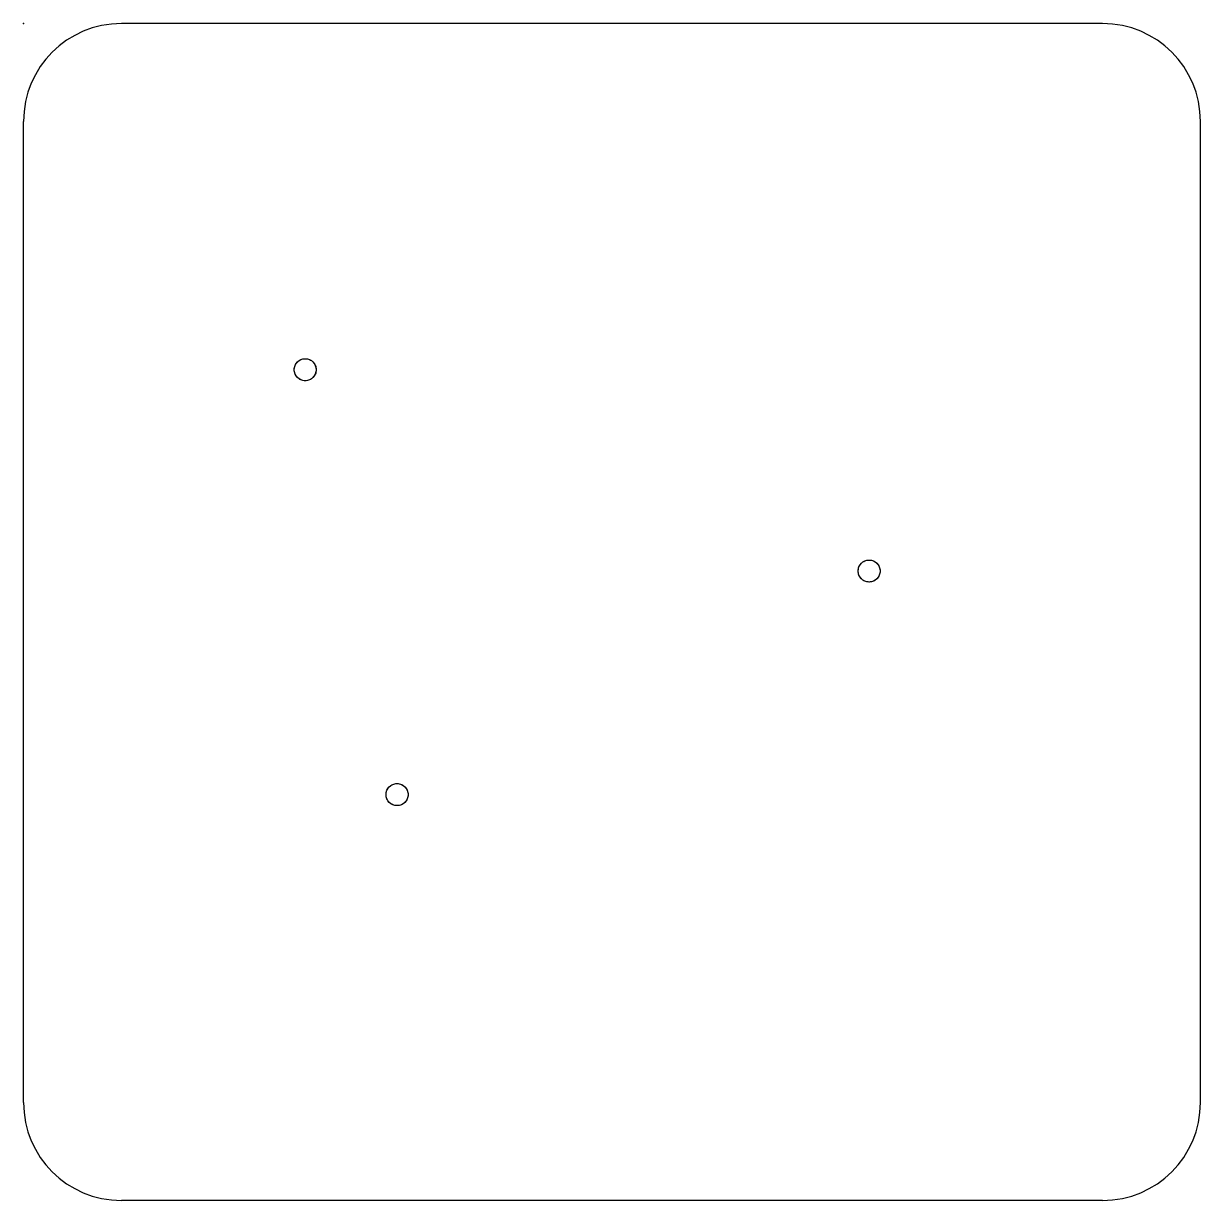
# Model space of a CAD drawing. Header units: millimetres. Extents: x -0.188 to -0.068, y 0.015 to 0.136.
import ezdxf

# ---------------------------------------------------------------- set-up
doc = ezdxf.new("R2010")
doc.units = ezdxf.units.MM
doc.header["$PDSIZE"] = -1
doc.linetypes.add('CENTERX2', pattern=[0.02032, 0.0127, -0.00254, 0.00254, -0.00254])

msp = doc.modelspace()

# ---------------------------------------------------------------- linework, layer by layer
at = {"color": 7, "linetype": 'Continuous'}
for p, q in [((-0.077597, 0.135603), (-0.177927, 0.135603)), ((-0.187927, 0.025273), (-0.187927, 0.125603)), ((-0.067597, 0.025273), (-0.067597, 0.125603)), ((-0.077597, 0.015273), (-0.177927, 0.015273))]:
    msp.add_line(p, q, dxfattribs=at)
for centre in [(-0.159131, 0.100203), (-0.159131, 0.100203), (-0.159131, 0.100203), (-0.101473, 0.079629), (-0.101473, 0.079629), (-0.101473, 0.079629), (-0.149733, 0.056769), (-0.149733, 0.056769), (-0.149733, 0.056769)]:
    msp.add_circle(centre, 0.001125, dxfattribs=at)
at = {"color": 7, "linetype": 'CENTERX2'}
for centre in [(-0.159131, 0.100203), (-0.101473, 0.079629), (-0.149733, 0.056769)]:
    msp.add_circle(centre, 0.001125, dxfattribs=at)
at = {"color": 7, "linetype": 'Continuous'}
for centre, start, end in [((-0.177927, 0.125603), 90, 180), ((-0.077597, 0.125603), 0, 90), ((-0.177927, 0.025273), 180, 270), ((-0.077597, 0.025273), 270, 0)]:
    msp.add_arc(centre, 0.01, start, end, dxfattribs=at)
msp.add_point((-0.187927, 0.135603), dxfattribs=at)

doc.saveas('drawing.dxf')
